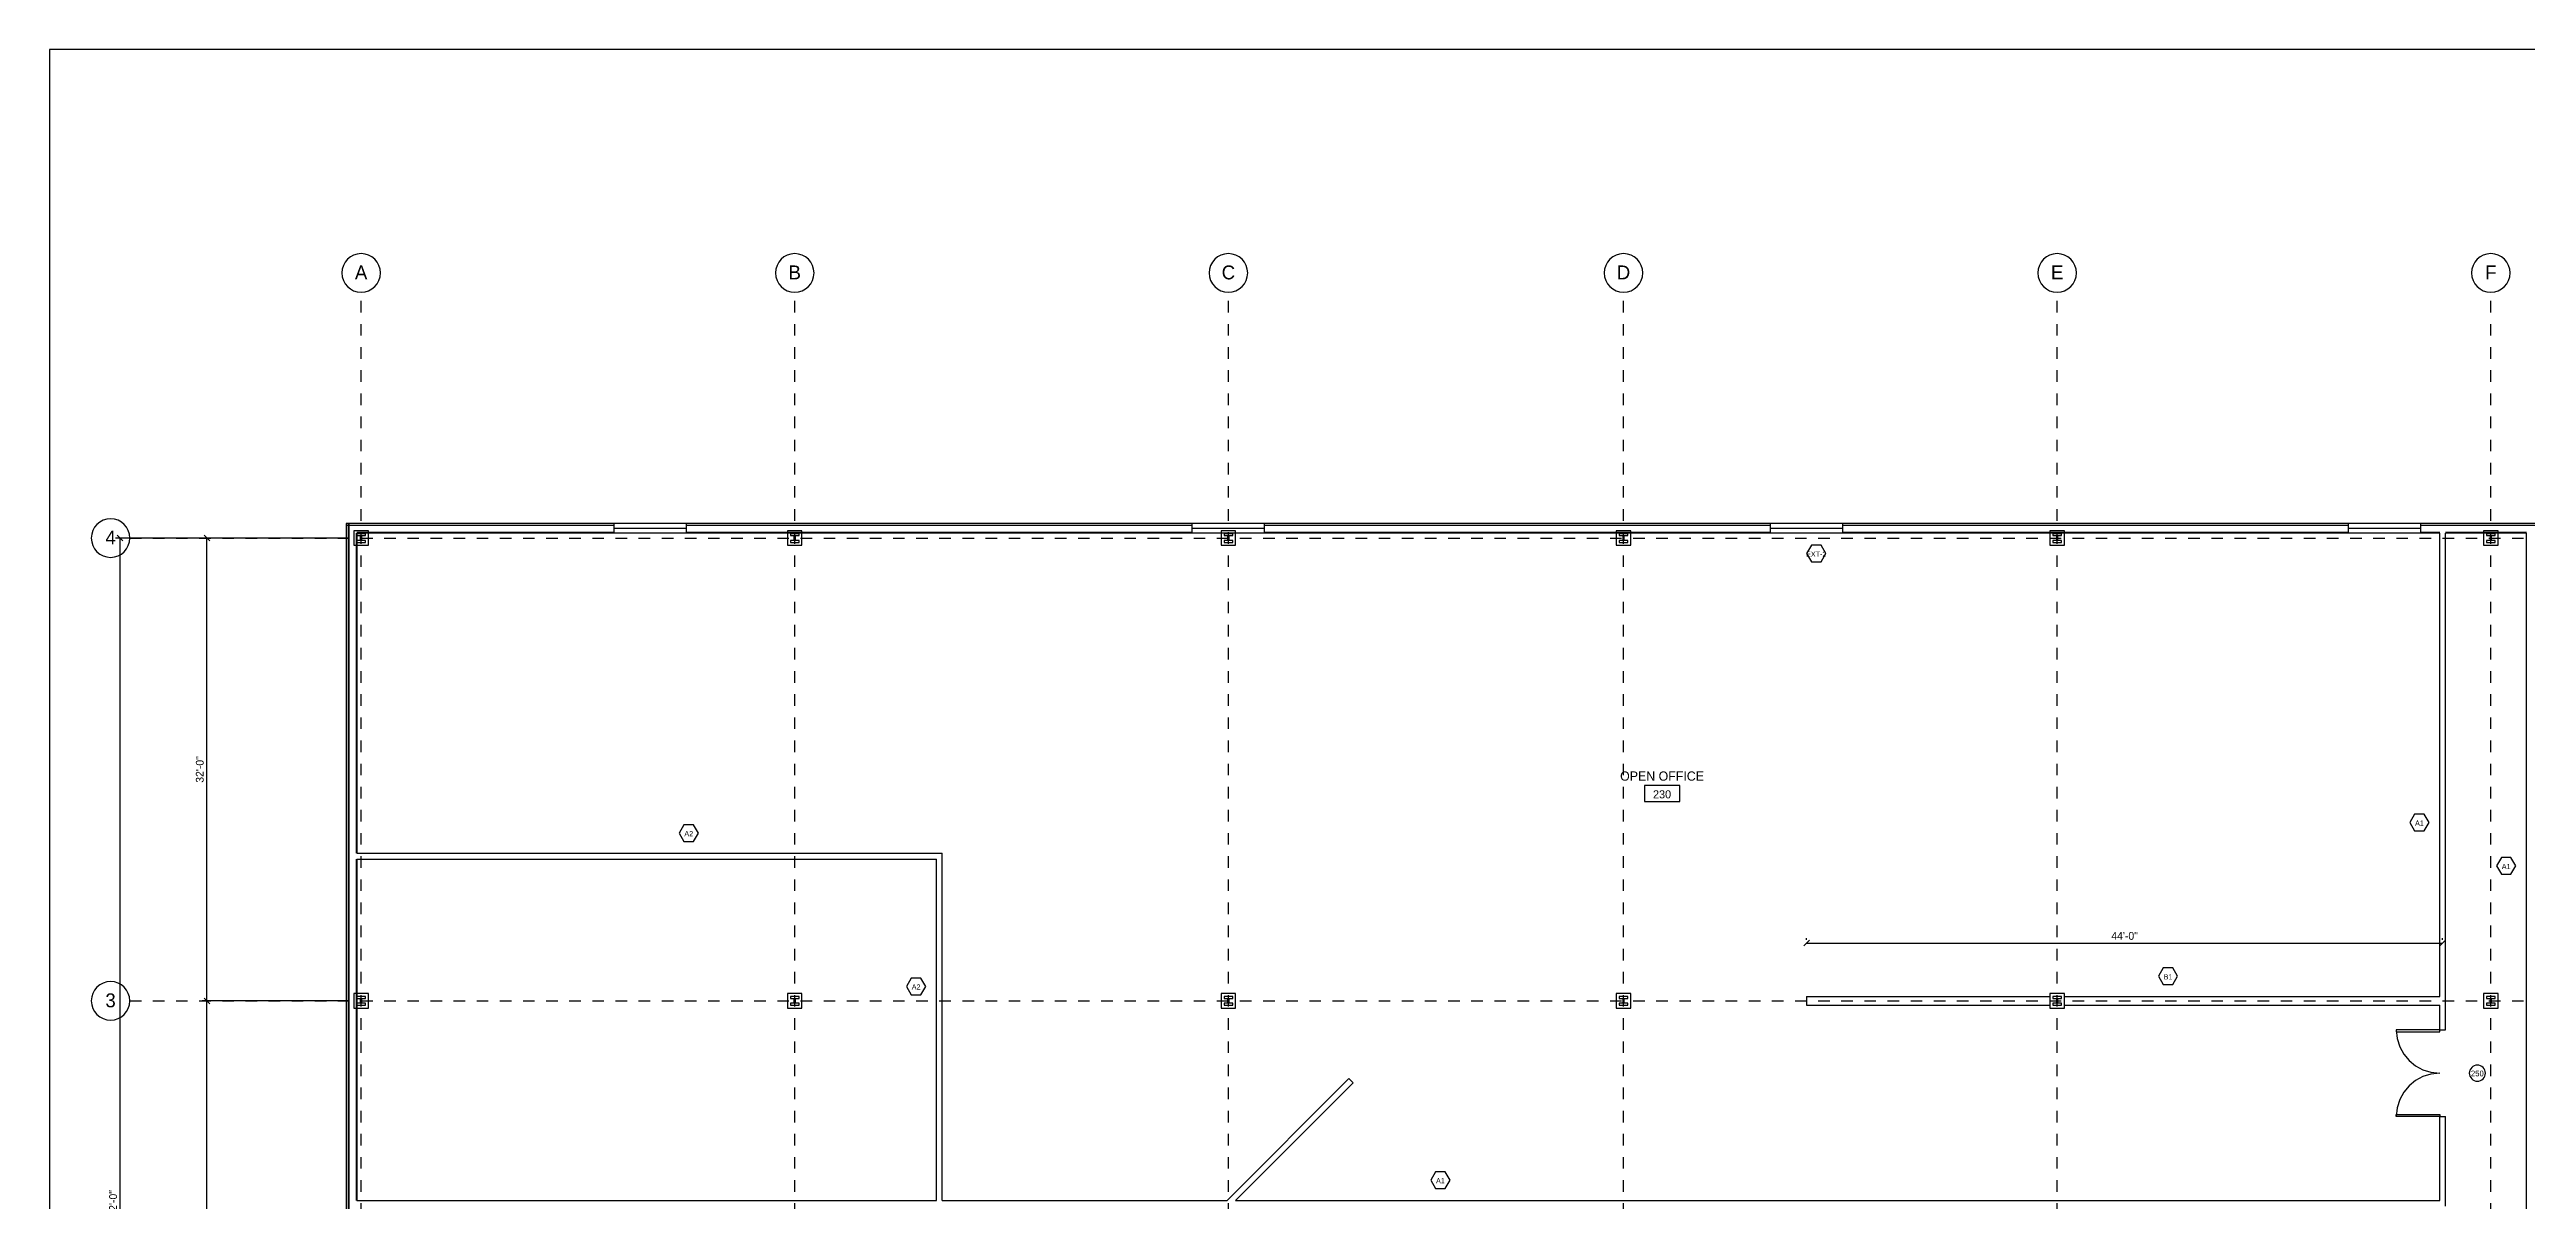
# Model space of a CAD drawing. Header units: inches. Extents: x 0.5 to 35.5, y 0.5 to 23.5.
# Drawn here: x 0.5 to 21.92, y 13.55 to 23.5 of the extents above; entities that cross this region are included whole.
import ezdxf
from ezdxf.enums import TextEntityAlignment as Align

# ---------------------------------------------------------------- set-up
doc = ezdxf.new("R2010")
doc.units = ezdxf.units.IN
doc.linetypes.add('DASHED', pattern=[0.125, 0.0833, -0.0417])
for name, color, linetype in [('A-ANNO-DIMS', 4, 'CONTINUOUS'), ('A-ANNO-SYMB', 5, 'CONTINUOUS'), ('A-ANNO-TEXT', 3, 'CONTINUOUS'), ('A-COLS', 1, 'CONTINUOUS'), ('A-DOOR', 4, 'CONTINUOUS'), ('A-GLAZ', 3, 'CONTINUOUS'), ('A-WALL', 2, 'CONTINUOUS'), ('G-ANNO-TTLB', 5, 'CONTINUOUS'), ('S-GRID', 1, 'CONTINUOUS')]:
    doc.layers.add(name, color=color, linetype=linetype)

msp = doc.modelspace()

# ---------------------------------------------------------------- linework, layer by layer
at = {"layer": 'A-ANNO-DIMS'}
for p, q in [((3.08292, 19.27778), (1.06903, 19.27778)), ((1.13525, 19.25323), (1.08614, 19.30233)), ((1.11069, 7.77778), (1.11069, 19.27778)), ((3.08292, 19.27778), (1.81903, 19.27778)), ((1.88525, 19.25323), (1.83614, 19.30233)), ((1.86069, 15.27778), (1.86069, 19.27778)), ((15.66989, 15.75323), (15.719, 15.80233)), ((15.69444, 15.80556), (15.69444, 15.81944)), ((15.69444, 15.77778), (21.19444, 15.77778)), ((21.16989, 15.75323), (21.219, 15.80233)), ((21.19444, 15.80556), (21.19444, 15.81944)), ((3.08292, 15.27778), (1.81903, 15.27778)), ((3.08292, 15.27778), (1.81903, 15.27778)), ((1.88525, 15.25323), (1.83614, 15.30233)), ((1.88525, 15.25323), (1.83614, 15.30233)), ((1.86069, 11.52778), (1.86069, 15.27778))]:
    msp.add_line(p, q, dxfattribs=at)
at = {"layer": 'A-ANNO-SYMB'}
for p, q in [((15.73611, 19.21596), (15.69444, 19.14379)), ((15.69444, 19.14379), (15.73611, 19.07162)), ((15.81944, 19.21596), (15.73611, 19.21596)), ((15.73611, 19.07162), (15.81944, 19.07162)), ((15.86111, 19.14379), (15.81944, 19.21596)), ((15.81944, 19.07162), (15.86111, 19.14379)), ((14.59722, 17.13889), (14.29167, 17.13889)), ((14.29167, 17.13889), (14.29167, 17)), ((14.59722, 17), (14.59722, 17.13889)), ((14.29167, 17), (14.59722, 17)), ((5.98611, 16.80034), (5.94444, 16.72817)), ((5.94444, 16.72817), (5.98611, 16.656)), ((6.06944, 16.80034), (5.98611, 16.80034)), ((6.11111, 16.72817), (6.06944, 16.80034)), ((6.06944, 16.656), (6.11111, 16.72817)), ((20.95239, 16.89161), (20.91072, 16.81944)), ((20.91072, 16.81944), (20.95239, 16.74728)), ((21.03572, 16.89161), (20.95239, 16.89161)), ((20.95239, 16.74728), (21.03572, 16.74728)), ((21.07739, 16.81944), (21.03572, 16.89161)), ((21.03572, 16.74728), (21.07739, 16.81944)), ((5.98611, 16.656), (6.06944, 16.656)), ((21.70239, 16.51661), (21.66072, 16.44444)), ((21.78572, 16.51661), (21.70239, 16.51661)), ((21.82739, 16.44444), (21.78572, 16.51661)), ((21.66072, 16.44444), (21.70239, 16.37228)), ((21.70239, 16.37228), (21.78572, 16.37228)), ((21.78572, 16.37228), (21.82739, 16.44444)), ((7.95239, 15.47495), (7.91072, 15.40278)), ((8.03572, 15.47495), (7.95239, 15.47495)), ((8.07739, 15.40278), (8.03572, 15.47495)), ((18.77778, 15.56271), (18.73611, 15.49054)), ((18.73611, 15.49054), (18.77778, 15.41837)), ((18.86111, 15.56271), (18.77778, 15.56271)), ((18.90278, 15.49054), (18.86111, 15.56271)), ((18.86111, 15.41837), (18.90278, 15.49054)), ((7.91072, 15.40278), (7.95239, 15.33061)), ((7.95239, 15.33061), (8.03572, 15.33061)), ((8.03572, 15.33061), (8.07739, 15.40278)), ((18.77778, 15.41837), (18.86111, 15.41837)), ((21.4268, 14.66677), (21.42539, 14.65278)), ((21.42539, 14.65278), (21.4268, 14.63878)), ((21.43085, 14.67981), (21.4268, 14.66677)), ((21.4268, 14.63878), (21.43085, 14.62575)), ((21.43725, 14.6916), (21.43085, 14.67981)), ((21.43085, 14.62575), (21.43725, 14.61395)), ((21.44573, 14.70188), (21.43725, 14.6916)), ((21.43725, 14.61395), (21.44573, 14.60367)), ((21.45601, 14.71036), (21.44573, 14.70188)), ((21.44573, 14.60367), (21.45601, 14.59519)), ((21.4678, 14.71676), (21.45601, 14.71036)), ((21.45601, 14.59519), (21.4678, 14.58879)), ((21.48084, 14.72081), (21.4678, 14.71676)), ((21.4678, 14.58879), (21.48084, 14.58474)), ((21.49484, 14.72222), (21.48084, 14.72081)), ((21.48084, 14.58474), (21.49484, 14.58333)), ((21.50883, 14.72081), (21.49484, 14.72222)), ((21.49484, 14.58333), (21.50883, 14.58474)), ((21.52187, 14.71676), (21.50883, 14.72081)), ((21.50883, 14.58474), (21.52187, 14.58879)), ((21.53366, 14.71036), (21.52187, 14.71676)), ((21.52187, 14.58879), (21.53366, 14.59519)), ((21.54394, 14.70188), (21.53366, 14.71036)), ((21.53366, 14.59519), (21.54394, 14.60367)), ((21.55242, 14.6916), (21.54394, 14.70188)), ((21.54394, 14.60367), (21.55242, 14.61395)), ((21.55882, 14.67981), (21.55242, 14.6916)), ((21.55242, 14.61395), (21.55882, 14.62575)), ((21.56287, 14.66677), (21.55882, 14.67981)), ((21.55882, 14.62575), (21.56287, 14.63878)), ((21.56428, 14.65278), (21.56287, 14.66677)), ((21.56287, 14.63878), (21.56428, 14.65278)), ((12.48611, 13.80034), (12.44444, 13.72817)), ((12.44444, 13.72817), (12.48611, 13.656)), ((12.56944, 13.80034), (12.48611, 13.80034)), ((12.61111, 13.72817), (12.56944, 13.80034)), ((12.56944, 13.656), (12.61111, 13.72817)), ((12.48611, 13.656), (12.56944, 13.656))]:
    msp.add_line(p, q, dxfattribs=at)
at = {"layer": 'A-COLS'}
for p, q in [((3.25694, 19.34028), (3.13194, 19.34028)), ((3.13194, 19.34028), (3.13194, 19.21528)), ((3.23194, 19.31528), (3.15694, 19.31528)), ((3.15694, 19.31528), (3.15694, 19.29861)), ((3.15694, 19.29861), (3.1875, 19.29861)), ((3.1875, 19.29861), (3.1875, 19.25694)), ((3.20139, 19.25694), (3.20139, 19.29861)), ((3.20139, 19.29861), (3.23194, 19.29861)), ((3.23194, 19.29861), (3.23194, 19.31528)), ((3.25694, 19.21528), (3.25694, 19.34028)), ((7.00694, 19.34028), (6.88194, 19.34028)), ((6.88194, 19.34028), (6.88194, 19.21528)), ((6.98194, 19.31528), (6.90694, 19.31528)), ((6.90694, 19.31528), (6.90694, 19.29861)), ((6.90694, 19.29861), (6.9375, 19.29861)), ((6.9375, 19.29861), (6.9375, 19.25694)), ((6.95139, 19.25694), (6.95139, 19.29861)), ((6.95139, 19.29861), (6.98194, 19.29861)), ((6.98194, 19.29861), (6.98194, 19.31528)), ((7.00694, 19.21528), (7.00694, 19.34028)), ((10.75694, 19.34028), (10.63194, 19.34028)), ((10.63194, 19.34028), (10.63194, 19.21528)), ((10.73194, 19.31528), (10.65694, 19.31528)), ((10.65694, 19.31528), (10.65694, 19.29861)), ((10.65694, 19.29861), (10.6875, 19.29861)), ((10.6875, 19.29861), (10.6875, 19.25694)), ((10.70139, 19.25694), (10.70139, 19.29861)), ((10.70139, 19.29861), (10.73194, 19.29861)), ((10.73194, 19.29861), (10.73194, 19.31528)), ((10.75694, 19.21528), (10.75694, 19.34028)), ((14.17361, 19.34028), (14.04861, 19.34028)), ((14.04861, 19.34028), (14.04861, 19.21528)), ((14.14861, 19.31528), (14.07361, 19.31528)), ((14.07361, 19.31528), (14.07361, 19.29861)), ((14.07361, 19.29861), (14.10417, 19.29861)), ((14.10417, 19.29861), (14.10417, 19.25694)), ((14.11806, 19.25694), (14.11806, 19.29861)), ((14.11806, 19.29861), (14.14861, 19.29861)), ((14.14861, 19.29861), (14.14861, 19.31528)), ((14.17361, 19.21528), (14.17361, 19.34028)), ((17.92361, 19.34028), (17.79861, 19.34028)), ((17.79861, 19.34028), (17.79861, 19.21528)), ((17.89861, 19.31528), (17.82361, 19.31528)), ((17.82361, 19.31528), (17.82361, 19.29861)), ((17.82361, 19.29861), (17.85417, 19.29861)), ((17.85417, 19.29861), (17.85417, 19.25694)), ((17.86806, 19.25694), (17.86806, 19.29861)), ((17.86806, 19.29861), (17.89861, 19.29861)), ((17.89861, 19.29861), (17.89861, 19.31528)), ((17.92361, 19.21528), (17.92361, 19.34028)), ((21.67361, 19.34028), (21.54861, 19.34028)), ((21.54861, 19.34028), (21.54861, 19.21528)), ((21.64861, 19.31528), (21.57361, 19.31528)), ((21.57361, 19.31528), (21.57361, 19.29861)), ((21.57361, 19.29861), (21.60417, 19.29861)), ((21.60417, 19.29861), (21.60417, 19.25694)), ((21.61806, 19.25694), (21.61806, 19.29861)), ((21.61806, 19.29861), (21.64861, 19.29861)), ((21.64861, 19.29861), (21.64861, 19.31528)), ((21.67361, 19.21528), (21.67361, 19.34028)), ((3.13194, 19.21528), (3.25694, 19.21528)), ((3.1875, 19.25694), (3.15694, 19.25694)), ((3.15694, 19.25694), (3.15694, 19.24028)), ((3.15694, 19.24028), (3.23194, 19.24028)), ((3.23194, 19.25694), (3.20139, 19.25694)), ((3.23194, 19.24028), (3.23194, 19.25694)), ((6.88194, 19.21528), (7.00694, 19.21528)), ((6.9375, 19.25694), (6.90694, 19.25694)), ((6.90694, 19.25694), (6.90694, 19.24028)), ((6.90694, 19.24028), (6.98194, 19.24028)), ((6.98194, 19.25694), (6.95139, 19.25694)), ((6.98194, 19.24028), (6.98194, 19.25694)), ((10.63194, 19.21528), (10.75694, 19.21528)), ((10.6875, 19.25694), (10.65694, 19.25694)), ((10.65694, 19.25694), (10.65694, 19.24028)), ((10.65694, 19.24028), (10.73194, 19.24028)), ((10.73194, 19.25694), (10.70139, 19.25694)), ((10.73194, 19.24028), (10.73194, 19.25694)), ((14.04861, 19.21528), (14.17361, 19.21528)), ((14.10417, 19.25694), (14.07361, 19.25694)), ((14.07361, 19.25694), (14.07361, 19.24028)), ((14.07361, 19.24028), (14.14861, 19.24028)), ((14.14861, 19.25694), (14.11806, 19.25694)), ((14.14861, 19.24028), (14.14861, 19.25694)), ((17.79861, 19.21528), (17.92361, 19.21528)), ((17.85417, 19.25694), (17.82361, 19.25694)), ((17.82361, 19.25694), (17.82361, 19.24028)), ((17.82361, 19.24028), (17.89861, 19.24028)), ((17.89861, 19.25694), (17.86806, 19.25694)), ((17.89861, 19.24028), (17.89861, 19.25694)), ((21.54861, 19.21528), (21.67361, 19.21528)), ((21.60417, 19.25694), (21.57361, 19.25694)), ((21.57361, 19.25694), (21.57361, 19.24028)), ((21.57361, 19.24028), (21.64861, 19.24028)), ((21.64861, 19.25694), (21.61806, 19.25694)), ((21.64861, 19.24028), (21.64861, 19.25694)), ((3.25694, 15.34028), (3.13194, 15.34028)), ((3.13194, 15.34028), (3.13194, 15.21528)), ((3.13194, 15.21528), (3.25694, 15.21528)), ((3.23194, 15.31528), (3.15694, 15.31528)), ((3.15694, 15.31528), (3.15694, 15.29861)), ((3.15694, 15.29861), (3.1875, 15.29861)), ((3.1875, 15.25694), (3.15694, 15.25694)), ((3.15694, 15.25694), (3.15694, 15.24028)), ((3.15694, 15.24028), (3.23194, 15.24028)), ((3.1875, 15.29861), (3.1875, 15.25694)), ((3.20139, 15.25694), (3.20139, 15.29861)), ((3.20139, 15.29861), (3.23194, 15.29861)), ((3.23194, 15.25694), (3.20139, 15.25694)), ((3.23194, 15.29861), (3.23194, 15.31528)), ((3.23194, 15.24028), (3.23194, 15.25694)), ((3.25694, 15.21528), (3.25694, 15.34028)), ((7.00694, 15.34028), (6.88194, 15.34028)), ((6.88194, 15.34028), (6.88194, 15.21528)), ((6.88194, 15.21528), (7.00694, 15.21528)), ((6.98194, 15.31528), (6.90694, 15.31528)), ((6.90694, 15.31528), (6.90694, 15.29861)), ((6.90694, 15.29861), (6.9375, 15.29861)), ((6.9375, 15.25694), (6.90694, 15.25694)), ((6.90694, 15.25694), (6.90694, 15.24028)), ((6.90694, 15.24028), (6.98194, 15.24028)), ((6.9375, 15.29861), (6.9375, 15.25694)), ((6.95139, 15.25694), (6.95139, 15.29861)), ((6.95139, 15.29861), (6.98194, 15.29861)), ((6.98194, 15.25694), (6.95139, 15.25694)), ((6.98194, 15.29861), (6.98194, 15.31528)), ((6.98194, 15.24028), (6.98194, 15.25694)), ((7.00694, 15.21528), (7.00694, 15.34028)), ((10.75694, 15.34028), (10.63194, 15.34028)), ((10.63194, 15.34028), (10.63194, 15.21528)), ((10.63194, 15.21528), (10.75694, 15.21528)), ((10.73194, 15.31528), (10.65694, 15.31528)), ((10.65694, 15.31528), (10.65694, 15.29861)), ((10.65694, 15.29861), (10.6875, 15.29861)), ((10.6875, 15.25694), (10.65694, 15.25694)), ((10.65694, 15.25694), (10.65694, 15.24028)), ((10.65694, 15.24028), (10.73194, 15.24028)), ((10.6875, 15.29861), (10.6875, 15.25694)), ((10.70139, 15.25694), (10.70139, 15.29861)), ((10.70139, 15.29861), (10.73194, 15.29861)), ((10.73194, 15.25694), (10.70139, 15.25694)), ((10.73194, 15.29861), (10.73194, 15.31528)), ((10.73194, 15.24028), (10.73194, 15.25694)), ((10.75694, 15.21528), (10.75694, 15.34028)), ((14.17361, 15.34028), (14.04861, 15.34028)), ((14.04861, 15.34028), (14.04861, 15.21528)), ((14.04861, 15.21528), (14.17361, 15.21528)), ((14.14861, 15.31528), (14.07361, 15.31528)), ((14.07361, 15.31528), (14.07361, 15.29861)), ((14.07361, 15.29861), (14.10417, 15.29861)), ((14.10417, 15.25694), (14.07361, 15.25694)), ((14.07361, 15.25694), (14.07361, 15.24028)), ((14.07361, 15.24028), (14.14861, 15.24028)), ((14.10417, 15.29861), (14.10417, 15.25694)), ((14.11806, 15.25694), (14.11806, 15.29861)), ((14.11806, 15.29861), (14.14861, 15.29861)), ((14.14861, 15.25694), (14.11806, 15.25694)), ((14.14861, 15.29861), (14.14861, 15.31528)), ((14.14861, 15.24028), (14.14861, 15.25694)), ((14.17361, 15.21528), (14.17361, 15.34028)), ((17.92361, 15.34028), (17.79861, 15.34028)), ((17.79861, 15.34028), (17.79861, 15.21528)), ((17.79861, 15.21528), (17.92361, 15.21528)), ((17.89861, 15.31528), (17.82361, 15.31528)), ((17.82361, 15.31528), (17.82361, 15.29861)), ((17.82361, 15.29861), (17.85417, 15.29861)), ((17.85417, 15.25694), (17.82361, 15.25694)), ((17.82361, 15.25694), (17.82361, 15.24028)), ((17.82361, 15.24028), (17.89861, 15.24028)), ((17.85417, 15.29861), (17.85417, 15.25694)), ((17.86806, 15.25694), (17.86806, 15.29861)), ((17.86806, 15.29861), (17.89861, 15.29861)), ((17.89861, 15.25694), (17.86806, 15.25694)), ((17.89861, 15.29861), (17.89861, 15.31528)), ((17.89861, 15.24028), (17.89861, 15.25694)), ((17.92361, 15.21528), (17.92361, 15.34028)), ((21.67361, 15.34028), (21.54861, 15.34028)), ((21.54861, 15.34028), (21.54861, 15.21528)), ((21.54861, 15.21528), (21.67361, 15.21528)), ((21.64861, 15.31528), (21.57361, 15.31528)), ((21.57361, 15.31528), (21.57361, 15.29861)), ((21.57361, 15.29861), (21.60417, 15.29861)), ((21.60417, 15.25694), (21.57361, 15.25694)), ((21.57361, 15.25694), (21.57361, 15.24028)), ((21.57361, 15.24028), (21.64861, 15.24028)), ((21.60417, 15.29861), (21.60417, 15.25694)), ((21.61806, 15.25694), (21.61806, 15.29861)), ((21.61806, 15.29861), (21.64861, 15.29861)), ((21.64861, 15.25694), (21.61806, 15.25694)), ((21.64861, 15.29861), (21.64861, 15.31528)), ((21.64861, 15.24028), (21.64861, 15.25694)), ((21.67361, 15.21528), (21.67361, 15.34028))]:
    msp.add_line(p, q, dxfattribs=at)
at = {"layer": 'A-DOOR'}
for p, q in [((21.16905, 15.02778), (20.79405, 15.02778)), ((20.79405, 15.02778), (20.79405, 15.00955)), ((20.79405, 15.02778), (20.80167, 14.9522)), ((20.79405, 15.00955), (21.16905, 15.00955)), ((21.16905, 15.00955), (21.16905, 15.02778)), ((20.80167, 14.9522), (20.82352, 14.88181)), ((20.82352, 14.88181), (20.8581, 14.81811)), ((20.8581, 14.81811), (20.90389, 14.76261)), ((20.90389, 14.76261), (20.95939, 14.71682)), ((20.95939, 14.58873), (20.90389, 14.54294)), ((20.95939, 14.71682), (21.02309, 14.68225)), ((21.02309, 14.62331), (20.95939, 14.58873)), ((21.02309, 14.68225), (21.09348, 14.6604)), ((21.09348, 14.64516), (21.02309, 14.62331)), ((21.09348, 14.6604), (21.16905, 14.65278)), ((21.16905, 14.65278), (21.09348, 14.64516)), ((20.80167, 14.35335), (20.79405, 14.27778)), ((20.82352, 14.42374), (20.80167, 14.35335)), ((20.8581, 14.48744), (20.82352, 14.42374)), ((20.90389, 14.54294), (20.8581, 14.48744)), ((20.79405, 14.27778), (20.79405, 14.29601)), ((20.79405, 14.29601), (21.16905, 14.29601)), ((21.16905, 14.27778), (20.79405, 14.27778)), ((21.16905, 14.29601), (21.16905, 14.27778))]:
    msp.add_line(p, q, dxfattribs=at)
at = {"layer": 'A-GLAZ'}
for p, q in [((6.00694, 19.40343), (5.38194, 19.40343)), ((6.00694, 19.36111), (5.38194, 19.36111)), ((6.00694, 19.31879), (5.38194, 19.31879)), ((11.00694, 19.40343), (10.38194, 19.40343)), ((11.00694, 19.36111), (10.38194, 19.36111)), ((11.00694, 19.31879), (10.38194, 19.31879)), ((16.00694, 19.40343), (15.38194, 19.40343)), ((16.00694, 19.36111), (15.38194, 19.36111)), ((16.00694, 19.31879), (15.38194, 19.31879)), ((21.00694, 19.40343), (20.38194, 19.40343)), ((21.00694, 19.36111), (20.38194, 19.36111)), ((21.00694, 19.31879), (20.38194, 19.31879))]:
    msp.add_line(p, q, dxfattribs=at)
at = {"layer": 'A-WALL'}
for p, q in [((5.38194, 19.40343), (3.06489, 19.40343)), ((3.06489, 19.40343), (3.06489, 7.64822)), ((5.38194, 19.3878), (3.06489, 19.3878)), ((3.08181, 19.40343), (3.08181, 7.64822)), ((3.08832, 19.40343), (3.08832, 7.64822)), ((3.15082, 19.31879), (3.15082, 16.55317)), ((5.38194, 19.3253), (3.15734, 19.3253)), ((5.38194, 19.31879), (3.15734, 19.31879)), ((3.15734, 19.31879), (3.15734, 16.55317)), ((5.38194, 19.31879), (5.38194, 19.40343)), ((10.38194, 19.40343), (6.00694, 19.40343)), ((6.00694, 19.31879), (6.00694, 19.40343)), ((10.38194, 19.3878), (6.00694, 19.3878)), ((10.38194, 19.3253), (6.00694, 19.3253)), ((10.38194, 19.31879), (6.00694, 19.31879)), ((10.38194, 19.31879), (10.38194, 19.40343)), ((15.38194, 19.40343), (11.00694, 19.40343)), ((11.00694, 19.31879), (11.00694, 19.40343)), ((15.38194, 19.3878), (11.00694, 19.3878)), ((15.38194, 19.3253), (11.00694, 19.3253)), ((15.38194, 19.31879), (11.00694, 19.31879)), ((15.38194, 19.31879), (15.38194, 19.40343)), ((20.38194, 19.40343), (16.00694, 19.40343)), ((16.00694, 19.31879), (16.00694, 19.40343)), ((20.38194, 19.3878), (16.00694, 19.3878)), ((20.38194, 19.3253), (16.00694, 19.3253)), ((20.38194, 19.31879), (16.00694, 19.31879)), ((20.38194, 19.31879), (20.38194, 19.40343)), ((29.24067, 19.40343), (21.00694, 19.40343)), ((21.00694, 19.31879), (21.00694, 19.40343)), ((29.24067, 19.3878), (21.00694, 19.3878)), ((21.16905, 19.3253), (21.00694, 19.3253)), ((21.16905, 19.31879), (21.00694, 19.31879)), ((21.16905, 15.31554), (21.16905, 19.31879)), ((21.91905, 19.3253), (21.21984, 19.3253)), ((21.91905, 19.31879), (21.21984, 19.31879)), ((21.21984, 15.02778), (21.21984, 19.31879)), ((21.91905, 12.75239), (21.91905, 19.31879)), ((3.15082, 16.50239), (3.15082, 13.55317)), ((3.15734, 16.55317), (8.21984, 16.55317)), ((3.15734, 16.50239), (3.15734, 13.55317)), ((3.15734, 16.50239), (8.16905, 16.50239)), ((8.16905, 13.55317), (8.16905, 16.50239)), ((8.21984, 13.55317), (8.21984, 16.55317)), ((15.69444, 15.31554), (17.79861, 15.31554)), ((15.69444, 15.31554), (15.69444, 15.24002)), ((15.69444, 15.24002), (17.79861, 15.24002)), ((17.92361, 15.31554), (21.16905, 15.31554)), ((17.92361, 15.24002), (21.16905, 15.24002)), ((21.16905, 15.02778), (21.16905, 15.24002)), ((21.16905, 15.02778), (21.21984, 15.02778)), ((10.68393, 13.55317), (11.73715, 14.60639)), ((10.75574, 13.55317), (11.77306, 14.57048)), ((11.73715, 14.60639), (11.77306, 14.57048)), ((21.16905, 13.55317), (21.16905, 14.27778)), ((21.16905, 14.27778), (21.21984, 14.27778)), ((21.21984, 13.50239), (21.21984, 14.27778)), ((3.15734, 13.55317), (8.16905, 13.55317)), ((8.21984, 13.55317), (10.68393, 13.55317)), ((10.75574, 13.55317), (21.16905, 13.55317))]:
    msp.add_line(p, q, dxfattribs=at)
at = {"layer": 'G-ANNO-TTLB'}
for p, q in [((35.5, 23.5), (0.5, 23.5)), ((0.5, 23.5), (0.5, 0.5))]:
    msp.add_line(p, q, dxfattribs=at)
at = {"layer": 'S-GRID'}
for p, q in [((3.04088, 21.63432), (3.03116, 21.60303)), ((3.05624, 21.66263), (3.04088, 21.63432)), ((3.07659, 21.6873), (3.05624, 21.66263)), ((3.10126, 21.70765), (3.07659, 21.6873)), ((3.12957, 21.72301), (3.10126, 21.70765)), ((3.16086, 21.73273), (3.12957, 21.72301)), ((3.19444, 21.73611), (3.16086, 21.73273)), ((3.22803, 21.73273), (3.19444, 21.73611)), ((3.25932, 21.72301), (3.22803, 21.73273)), ((3.28763, 21.70765), (3.25932, 21.72301)), ((3.3123, 21.6873), (3.28763, 21.70765)), ((3.33265, 21.66263), (3.3123, 21.6873)), ((3.34801, 21.63432), (3.33265, 21.66263)), ((3.35773, 21.60303), (3.34801, 21.63432)), ((6.79088, 21.63432), (6.78116, 21.60303)), ((6.80624, 21.66263), (6.79088, 21.63432)), ((6.82659, 21.6873), (6.80624, 21.66263)), ((6.85126, 21.70765), (6.82659, 21.6873)), ((6.87957, 21.72301), (6.85126, 21.70765)), ((6.91086, 21.73273), (6.87957, 21.72301)), ((6.94444, 21.73611), (6.91086, 21.73273)), ((6.97803, 21.73273), (6.94444, 21.73611)), ((7.00932, 21.72301), (6.97803, 21.73273)), ((7.03763, 21.70765), (7.00932, 21.72301)), ((7.0623, 21.6873), (7.03763, 21.70765)), ((7.08265, 21.66263), (7.0623, 21.6873)), ((7.09801, 21.63432), (7.08265, 21.66263)), ((7.10773, 21.60303), (7.09801, 21.63432)), ((10.54088, 21.63432), (10.53116, 21.60303)), ((10.55624, 21.66263), (10.54088, 21.63432)), ((10.57659, 21.6873), (10.55624, 21.66263)), ((10.60126, 21.70765), (10.57659, 21.6873)), ((10.62957, 21.72301), (10.60126, 21.70765)), ((10.66086, 21.73273), (10.62957, 21.72301)), ((10.69444, 21.73611), (10.66086, 21.73273)), ((10.72803, 21.73273), (10.69444, 21.73611)), ((10.75932, 21.72301), (10.72803, 21.73273)), ((10.78763, 21.70765), (10.75932, 21.72301)), ((10.8123, 21.6873), (10.78763, 21.70765)), ((10.83265, 21.66263), (10.8123, 21.6873)), ((10.84801, 21.63432), (10.83265, 21.66263)), ((10.85773, 21.60303), (10.84801, 21.63432)), ((13.95754, 21.63432), (13.94783, 21.60303)), ((13.97291, 21.66263), (13.95754, 21.63432)), ((13.99326, 21.6873), (13.97291, 21.66263)), ((14.01793, 21.70765), (13.99326, 21.6873)), ((14.04624, 21.72301), (14.01793, 21.70765)), ((14.07752, 21.73273), (14.04624, 21.72301)), ((14.11111, 21.73611), (14.07752, 21.73273)), ((14.1447, 21.73273), (14.11111, 21.73611)), ((14.17599, 21.72301), (14.1447, 21.73273)), ((14.2043, 21.70765), (14.17599, 21.72301)), ((14.22896, 21.6873), (14.2043, 21.70765)), ((14.24931, 21.66263), (14.22896, 21.6873)), ((14.26468, 21.63432), (14.24931, 21.66263)), ((14.27439, 21.60303), (14.26468, 21.63432)), ((17.70754, 21.63432), (17.69783, 21.60303)), ((17.72291, 21.66263), (17.70754, 21.63432)), ((17.74326, 21.6873), (17.72291, 21.66263)), ((17.76793, 21.70765), (17.74326, 21.6873)), ((17.79624, 21.72301), (17.76793, 21.70765)), ((17.82752, 21.73273), (17.79624, 21.72301)), ((17.86111, 21.73611), (17.82752, 21.73273)), ((17.8947, 21.73273), (17.86111, 21.73611)), ((17.92599, 21.72301), (17.8947, 21.73273)), ((17.9543, 21.70765), (17.92599, 21.72301)), ((17.97896, 21.6873), (17.9543, 21.70765)), ((17.99931, 21.66263), (17.97896, 21.6873)), ((18.01468, 21.63432), (17.99931, 21.66263)), ((18.02439, 21.60303), (18.01468, 21.63432)), ((21.45754, 21.63432), (21.44783, 21.60303)), ((21.47291, 21.66263), (21.45754, 21.63432)), ((21.49326, 21.6873), (21.47291, 21.66263)), ((21.51793, 21.70765), (21.49326, 21.6873)), ((21.54624, 21.72301), (21.51793, 21.70765)), ((21.57752, 21.73273), (21.54624, 21.72301)), ((21.61111, 21.73611), (21.57752, 21.73273)), ((21.6447, 21.73273), (21.61111, 21.73611)), ((21.67599, 21.72301), (21.6447, 21.73273)), ((21.7043, 21.70765), (21.67599, 21.72301)), ((21.72896, 21.6873), (21.7043, 21.70765)), ((21.74931, 21.66263), (21.72896, 21.6873)), ((21.76468, 21.63432), (21.74931, 21.66263)), ((21.77439, 21.60303), (21.76468, 21.63432)), ((3.03116, 21.60303), (3.02778, 21.56944)), ((3.02778, 21.56944), (3.03116, 21.53586)), ((3.03116, 21.53586), (3.04088, 21.50457)), ((3.04088, 21.50457), (3.05624, 21.47626)), ((3.05624, 21.47626), (3.07659, 21.45159)), ((3.07659, 21.45159), (3.10126, 21.43124)), ((3.10126, 21.43124), (3.12957, 21.41588)), ((3.25932, 21.41588), (3.28763, 21.43124)), ((3.28763, 21.43124), (3.3123, 21.45159)), ((3.3123, 21.45159), (3.33265, 21.47626)), ((3.33265, 21.47626), (3.34801, 21.50457)), ((3.34801, 21.50457), (3.35773, 21.53586)), ((3.36111, 21.56944), (3.35773, 21.60303)), ((3.35773, 21.53586), (3.36111, 21.56944)), ((6.78116, 21.60303), (6.77778, 21.56944)), ((6.77778, 21.56944), (6.78116, 21.53586)), ((6.78116, 21.53586), (6.79088, 21.50457)), ((6.79088, 21.50457), (6.80624, 21.47626)), ((6.80624, 21.47626), (6.82659, 21.45159)), ((6.82659, 21.45159), (6.85126, 21.43124)), ((6.85126, 21.43124), (6.87957, 21.41588)), ((7.00932, 21.41588), (7.03763, 21.43124)), ((7.03763, 21.43124), (7.0623, 21.45159)), ((7.0623, 21.45159), (7.08265, 21.47626)), ((7.08265, 21.47626), (7.09801, 21.50457)), ((7.09801, 21.50457), (7.10773, 21.53586)), ((7.11111, 21.56944), (7.10773, 21.60303)), ((7.10773, 21.53586), (7.11111, 21.56944)), ((10.53116, 21.60303), (10.52778, 21.56944)), ((10.52778, 21.56944), (10.53116, 21.53586)), ((10.53116, 21.53586), (10.54088, 21.50457)), ((10.54088, 21.50457), (10.55624, 21.47626)), ((10.55624, 21.47626), (10.57659, 21.45159)), ((10.57659, 21.45159), (10.60126, 21.43124)), ((10.60126, 21.43124), (10.62957, 21.41588)), ((10.75932, 21.41588), (10.78763, 21.43124)), ((10.78763, 21.43124), (10.8123, 21.45159)), ((10.8123, 21.45159), (10.83265, 21.47626)), ((10.83265, 21.47626), (10.84801, 21.50457)), ((10.84801, 21.50457), (10.85773, 21.53586)), ((10.86111, 21.56944), (10.85773, 21.60303)), ((10.85773, 21.53586), (10.86111, 21.56944)), ((13.94783, 21.60303), (13.94444, 21.56944)), ((13.94444, 21.56944), (13.94783, 21.53586)), ((13.94783, 21.53586), (13.95754, 21.50457)), ((13.95754, 21.50457), (13.97291, 21.47626)), ((13.97291, 21.47626), (13.99326, 21.45159)), ((13.99326, 21.45159), (14.01793, 21.43124)), ((14.01793, 21.43124), (14.04624, 21.41588)), ((14.17599, 21.41588), (14.2043, 21.43124)), ((14.2043, 21.43124), (14.22896, 21.45159)), ((14.22896, 21.45159), (14.24931, 21.47626)), ((14.24931, 21.47626), (14.26468, 21.50457)), ((14.26468, 21.50457), (14.27439, 21.53586)), ((14.27778, 21.56944), (14.27439, 21.60303)), ((14.27439, 21.53586), (14.27778, 21.56944)), ((17.69783, 21.60303), (17.69444, 21.56944)), ((17.69444, 21.56944), (17.69783, 21.53586)), ((17.69783, 21.53586), (17.70754, 21.50457)), ((17.70754, 21.50457), (17.72291, 21.47626)), ((17.72291, 21.47626), (17.74326, 21.45159)), ((17.74326, 21.45159), (17.76793, 21.43124)), ((17.76793, 21.43124), (17.79624, 21.41588)), ((17.92599, 21.41588), (17.9543, 21.43124)), ((17.9543, 21.43124), (17.97896, 21.45159)), ((17.97896, 21.45159), (17.99931, 21.47626)), ((17.99931, 21.47626), (18.01468, 21.50457)), ((18.01468, 21.50457), (18.02439, 21.53586)), ((18.02778, 21.56944), (18.02439, 21.60303)), ((18.02439, 21.53586), (18.02778, 21.56944)), ((21.44783, 21.60303), (21.44444, 21.56944)), ((21.44444, 21.56944), (21.44783, 21.53586)), ((21.44783, 21.53586), (21.45754, 21.50457)), ((21.45754, 21.50457), (21.47291, 21.47626)), ((21.47291, 21.47626), (21.49326, 21.45159)), ((21.49326, 21.45159), (21.51793, 21.43124)), ((21.51793, 21.43124), (21.54624, 21.41588)), ((21.67599, 21.41588), (21.7043, 21.43124)), ((21.7043, 21.43124), (21.72896, 21.45159)), ((21.72896, 21.45159), (21.74931, 21.47626)), ((21.74931, 21.47626), (21.76468, 21.50457)), ((21.76468, 21.50457), (21.77439, 21.53586)), ((21.77778, 21.56944), (21.77439, 21.60303)), ((21.77439, 21.53586), (21.77778, 21.56944)), ((3.12957, 21.41588), (3.16086, 21.40616)), ((3.16086, 21.40616), (3.19444, 21.40278)), ((3.19444, 21.40278), (3.22803, 21.40616)), ((3.22803, 21.40616), (3.25932, 21.41588)), ((6.87957, 21.41588), (6.91086, 21.40616)), ((6.91086, 21.40616), (6.94444, 21.40278)), ((6.94444, 21.40278), (6.97803, 21.40616)), ((6.97803, 21.40616), (7.00932, 21.41588)), ((10.62957, 21.41588), (10.66086, 21.40616)), ((10.66086, 21.40616), (10.69444, 21.40278)), ((10.69444, 21.40278), (10.72803, 21.40616)), ((10.72803, 21.40616), (10.75932, 21.41588)), ((14.04624, 21.41588), (14.07752, 21.40616)), ((14.07752, 21.40616), (14.11111, 21.40278)), ((14.11111, 21.40278), (14.1447, 21.40616)), ((14.1447, 21.40616), (14.17599, 21.41588)), ((17.79624, 21.41588), (17.82752, 21.40616)), ((17.82752, 21.40616), (17.86111, 21.40278)), ((17.86111, 21.40278), (17.8947, 21.40616)), ((17.8947, 21.40616), (17.92599, 21.41588)), ((21.54624, 21.41588), (21.57752, 21.40616)), ((21.57752, 21.40616), (21.61111, 21.40278)), ((21.61111, 21.40278), (21.6447, 21.40616)), ((21.6447, 21.40616), (21.67599, 21.41588)), ((0.8645, 19.31137), (0.86111, 19.27778)), ((0.86111, 19.27778), (0.8645, 19.24419)), ((0.87421, 19.34265), (0.8645, 19.31137)), ((0.88958, 19.37096), (0.87421, 19.34265)), ((0.90993, 19.39563), (0.88958, 19.37096)), ((0.93459, 19.41598), (0.90993, 19.39563)), ((0.9629, 19.43135), (0.93459, 19.41598)), ((0.99419, 19.44106), (0.9629, 19.43135)), ((1.02778, 19.44444), (0.99419, 19.44106)), ((1.06137, 19.44106), (1.02778, 19.44444)), ((1.09265, 19.43135), (1.06137, 19.44106)), ((1.12096, 19.41598), (1.09265, 19.43135)), ((1.14563, 19.39563), (1.12096, 19.41598)), ((1.16598, 19.37096), (1.14563, 19.39563)), ((1.18135, 19.34265), (1.16598, 19.37096)), ((1.19106, 19.31137), (1.18135, 19.34265)), ((1.19444, 19.27778), (1.19106, 19.31137)), ((1.19106, 19.24419), (1.19444, 19.27778)), ((0.8645, 19.24419), (0.87421, 19.2129)), ((0.87421, 19.2129), (0.88958, 19.18459)), ((0.88958, 19.18459), (0.90993, 19.15993)), ((0.90993, 19.15993), (0.93459, 19.13958)), ((0.93459, 19.13958), (0.9629, 19.12421)), ((0.9629, 19.12421), (0.99419, 19.1145)), ((0.99419, 19.1145), (1.02778, 19.11111)), ((1.02778, 19.11111), (1.06137, 19.1145)), ((1.06137, 19.1145), (1.09265, 19.12421)), ((1.09265, 19.12421), (1.12096, 19.13958)), ((1.12096, 19.13958), (1.14563, 19.15993)), ((1.14563, 19.15993), (1.16598, 19.18459)), ((1.16598, 19.18459), (1.18135, 19.2129)), ((1.18135, 19.2129), (1.19106, 19.24419)), ((0.9629, 15.43135), (0.93459, 15.41598)), ((0.99419, 15.44106), (0.9629, 15.43135)), ((1.02778, 15.44444), (0.99419, 15.44106)), ((1.06137, 15.44106), (1.02778, 15.44444)), ((1.09265, 15.43135), (1.06137, 15.44106)), ((1.12096, 15.41598), (1.09265, 15.43135)), ((0.8645, 15.31137), (0.86111, 15.27778)), ((0.86111, 15.27778), (0.8645, 15.24419)), ((0.87421, 15.34265), (0.8645, 15.31137)), ((0.8645, 15.24419), (0.87421, 15.2129)), ((0.88958, 15.37096), (0.87421, 15.34265)), ((0.87421, 15.2129), (0.88958, 15.18459)), ((0.90993, 15.39563), (0.88958, 15.37096)), ((0.93459, 15.41598), (0.90993, 15.39563)), ((1.14563, 15.39563), (1.12096, 15.41598)), ((1.16598, 15.37096), (1.14563, 15.39563)), ((1.18135, 15.34265), (1.16598, 15.37096)), ((1.16598, 15.18459), (1.18135, 15.2129)), ((1.19106, 15.31137), (1.18135, 15.34265)), ((1.18135, 15.2129), (1.19106, 15.24419)), ((1.19444, 15.27778), (1.19106, 15.31137)), ((1.19106, 15.24419), (1.19444, 15.27778)), ((0.88958, 15.18459), (0.90993, 15.15993)), ((0.90993, 15.15993), (0.93459, 15.13958)), ((0.93459, 15.13958), (0.9629, 15.12421)), ((0.9629, 15.12421), (0.99419, 15.1145)), ((0.99419, 15.1145), (1.02778, 15.11111)), ((1.02778, 15.11111), (1.06137, 15.1145)), ((1.06137, 15.1145), (1.09265, 15.12421)), ((1.09265, 15.12421), (1.12096, 15.13958)), ((1.12096, 15.13958), (1.14563, 15.15993)), ((1.14563, 15.15993), (1.16598, 15.18459))]:
    msp.add_line(p, q, dxfattribs=at)
at = {"layer": 'S-GRID', "linetype": 'DASHED'}
for p, q in [((3.19444, 7.02778), (3.19444, 21.40278)), ((6.94444, 7.02778), (6.94444, 21.40278)), ((10.69444, 7.02778), (10.69444, 21.40278)), ((14.11111, 7.02778), (14.11111, 21.40278)), ((17.86111, 7.02778), (17.86111, 21.40278)), ((21.61111, 7.02778), (21.61111, 21.40278)), ((1.19444, 19.27778), (29.94444, 19.27778)), ((1.19444, 15.27778), (29.94444, 15.27778))]:
    msp.add_line(p, q, dxfattribs=at)

# ---------------------------------------------------------------- texts
at = {"layer": 'A-ANNO-DIMS'}
for s, p in [('32\'-0"', (1.83292, 17.27778)), ('92\'-0"', (1.08292, 13.52778))]:
    msp.add_text(s, height=0.0675, rotation=90, dxfattribs=at).set_placement(p, align=Align.CENTER)
msp.add_text('44\'-0"', height=0.0675, dxfattribs=at).set_placement((18.44444, 15.80556), align=Align.CENTER)
at = {"layer": 'A-ANNO-SYMB'}
for s, height, p in [('EXT-2', 0.045, (15.77778, 19.11602)), ('230', 0.07, (14.44444, 17.02778)), ('A2', 0.045, (6.02778, 16.70039)), ('A1', 0.045, (20.99405, 16.79167)), ('A1', 0.045, (21.74405, 16.41667)), ('B1', 0.045, (18.81944, 15.46276)), ('A2', 0.045, (7.99405, 15.375)), ('250', 0.05, (21.49484, 14.625)), ('A1', 0.045, (12.52778, 13.70039))]:
    msp.add_text(s, height=height, dxfattribs=at).set_placement(p, align=Align.CENTER)
at = {"layer": 'A-ANNO-TEXT'}
msp.add_text('OPEN OFFICE', height=0.08, dxfattribs=at).set_placement((14.44444, 17.18056), align=Align.CENTER)
at = {"layer": 'S-GRID'}
for s, p in [('A', (3.19444, 21.51389)), ('B', (6.94444, 21.51389)), ('C', (10.69444, 21.51389)), ('D', (14.11111, 21.51389)), ('E', (17.86111, 21.51389)), ('F', (21.61111, 21.51389)), ('4', (1.02778, 19.22222)), ('3', (1.02778, 15.22222))]:
    msp.add_text(s, height=0.12, dxfattribs=at).set_placement(p, align=Align.CENTER)

doc.saveas('drawing.dxf')
